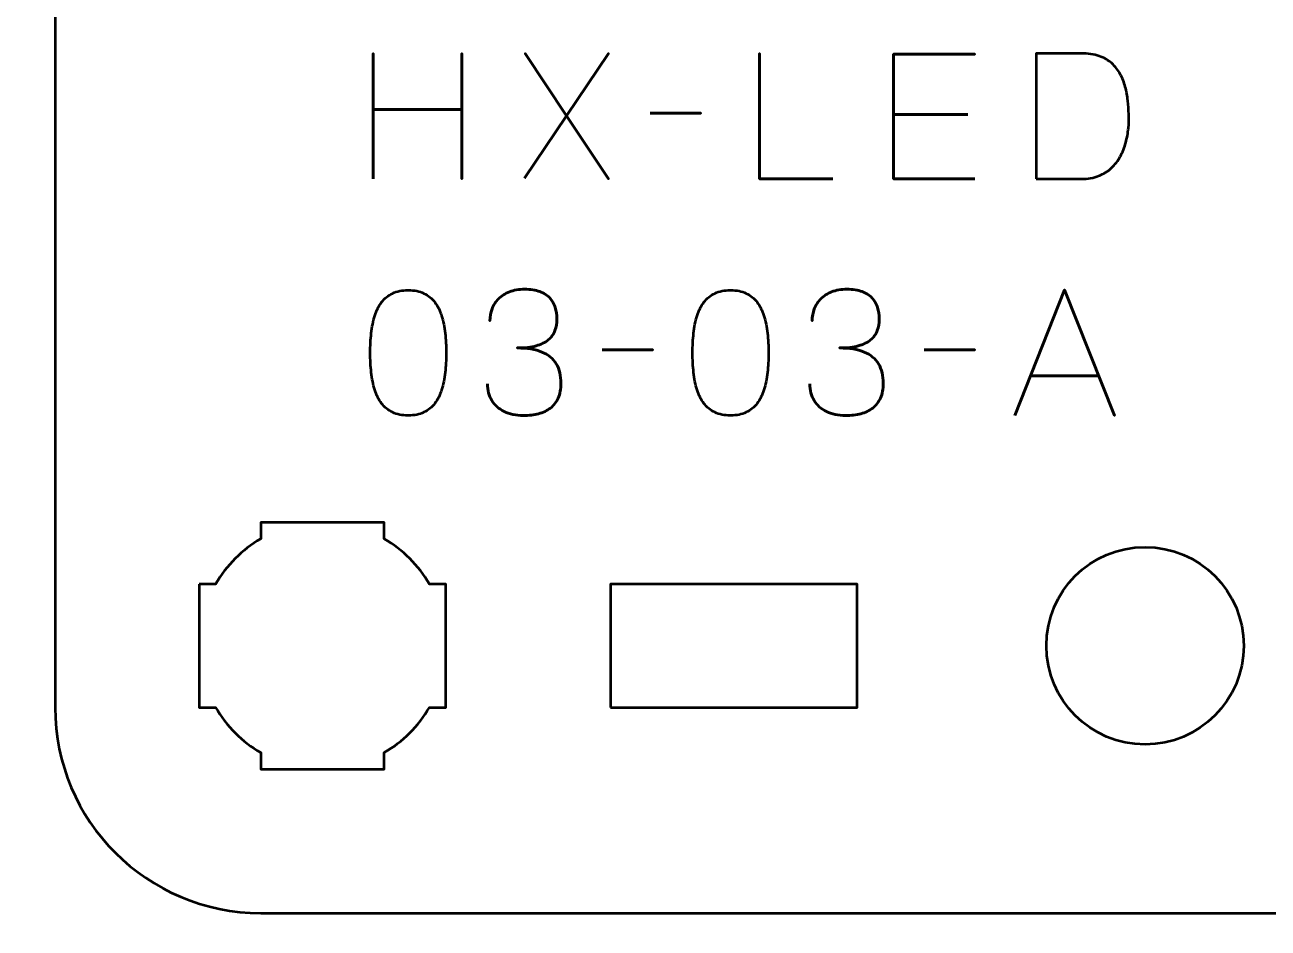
# Model space of a CAD drawing. Header units: centimetres. Extents: x -21 to 0, y -29.7 to 0.
# Drawn here: x -5.924 to -2.901, y -28.237 to -26.04 of the extents above; entities that cross this region are included whole.
import ezdxf

# ---------------------------------------------------------------- set-up
doc = ezdxf.new("R2010")
doc.units = ezdxf.units.CM
doc.header["$MEASUREMENT"] = 0
doc.layers.add('Layer 1', color=7, linetype='Continuous')

msp = doc.modelspace()

# ---------------------------------------------------------------- linework, layer by layer
at = {"layer": 'Layer 1', "lineweight": 53}
msp.add_lwpolyline([(-4.5, -27.7), (-3.9, -27.7), (-3.9, -27.4), (-4.5, -27.4), (-4.5, -27.7)], close=True, dxfattribs=at)
msp.add_ellipse((-3.2, -27.55), major_axis=(0, 0.24), ratio=1, dxfattribs=at)
at = {"layer": 'Layer 1', "color": 1, "lineweight": 53}
msp.add_open_spline([(-21.00003, -29.19995), (-21.00003, -29.19995), (-21.00003, -5.29992), (-21.00003, -5.29992), (-21.00003, -5.29992), (-21.00003, -5.21709), (-20.93286, -5.14992), (-20.85003, -5.14992), (-20.85003, -5.14992), (-20.7672, -5.14992), (-20.70003, -5.08275), (-20.70003, -4.99992), (-20.70003, -4.99992), (-20.70003, -4.91709), (-20.7672, -4.84992), (-20.85003, -4.84992), (-20.85003, -4.84992), (-20.93286, -4.84992), (-21.00003, -4.78275), (-21.00003, -4.69992), (-21.00003, -4.69992), (-21.00003, -4.61709), (-20.93286, -4.54992), (-20.85003, -4.54992), (-20.85003, -4.54992), (-20.7672, -4.54992), (-20.70003, -4.48275), (-20.70003, -4.39992), (-20.70003, -4.39992), (-20.70003, -4.31709), (-20.7672, -4.24992), (-20.85003, -4.24992), (-20.85003, -4.24992), (-20.93286, -4.24992), (-21.00003, -4.18275), (-21.00003, -4.09992), (-21.00003, -4.09992), (-21.00003, -4.01709), (-20.93286, -3.94992), (-20.85003, -3.94992), (-20.85003, -3.94992), (-20.7672, -3.94992), (-20.70003, -3.88275), (-20.70003, -3.79992), (-20.70003, -3.79992), (-20.70003, -3.71709), (-20.7672, -3.64992), (-20.85003, -3.64992), (-20.85003, -3.64992), (-20.93286, -3.64992), (-21.00003, -3.58275), (-21.00003, -3.49992), (-21.00003, -3.49992), (-21.00003, -3.41709), (-20.93286, -3.34992), (-20.85003, -3.34992), (-20.85003, -3.34992), (-20.7672, -3.34992), (-20.70003, -3.28275), (-20.70003, -3.19992), (-20.70003, -3.19992), (-20.70003, -3.11709), (-20.7672, -3.04992), (-20.85003, -3.04992), (-20.85003, -3.04992), (-20.93286, -3.04992), (-21.00003, -2.98275), (-21.00003, -2.89992), (-21.00003, -2.89992), (-21.00003, -2.81709), (-20.93286, -2.74992), (-20.85003, -2.74992), (-20.85003, -2.74992), (-20.7672, -2.74992), (-20.70003, -2.68275), (-20.70003, -2.59992), (-20.70003, -2.59992), (-20.70003, -2.51709), (-20.7672, -2.44992), (-20.85003, -2.44992), (-20.85003, -2.44992), (-20.93286, -2.44992), (-21.00003, -2.38275), (-21.00003, -2.29992), (-21.00003, -2.29992), (-21.00003, -2.21709), (-20.93286, -2.14992), (-20.85003, -2.14992), (-20.85003, -2.14992), (-20.7672, -2.14992), (-20.70003, -2.08275), (-20.70003, -1.99992), (-20.70003, -1.99992), (-20.70003, -1.91709), (-20.7672, -1.84992), (-20.85003, -1.84992), (-20.85003, -1.84992), (-20.93286, -1.84992), (-21.00003, -1.78275), (-21.00003, -1.69992), (-21.00003, -1.69992), (-21.00003, -1.61709), (-20.93286, -1.54992), (-20.85003, -1.54992), (-20.85003, -1.54992), (-20.7672, -1.54992), (-20.70003, -1.48275), (-20.70003, -1.39992), (-20.70003, -1.39992), (-20.70003, -1.31709), (-20.7672, -1.24992), (-20.85003, -1.24992), (-20.85003, -1.24992), (-20.93286, -1.24992), (-21.00003, -1.18275), (-21.00003, -1.09992), (-21.00003, -1.09992), (-21.00003, -1.09992), (-21.00003, -0.49992), (-21.00003, -0.49992), (-21.00003, -0.49992), (-21.00003, -0.22295), (-20.77694, 0.00004), (-20.49994, 0.00004), (-20.49994, 0.00004), (-20.49994, 0.00004), (-0.50008, 0.00004), (-0.50008, 0.00004), (-0.50008, 0.00004), (-0.22294, 0.00004), (0.00002, -0.22295), (0.00002, -0.49992), (0.00002, -0.49992), (0.00002, -0.49992), (0.00002, -29.19995), (0.00002, -29.19995), (0.00002, -29.19995), (0.00002, -29.47695), (-0.22294, -29.70004), (-0.50008, -29.70004), (-0.50008, -29.70004), (-0.50008, -29.70004), (-20.49994, -29.70004), (-20.49994, -29.70004), (-20.49994, -29.70004), (-20.77694, -29.70004), (-21.00003, -29.47695), (-21.00003, -29.19995)], degree=3, knots=[0, 0, 0, 0, 0.027027, 0.027027, 0.027027, 0.027027, 0.0540541, 0.0540541, 0.0540541, 0.0540541, 0.0810811, 0.0810811, 0.0810811, 0.0810811, 0.1081081, 0.1081081, 0.1081081, 0.1081081, 0.1351351, 0.1351351, 0.1351351, 0.1351351, 0.1621622, 0.1621622, 0.1621622, 0.1621622, 0.1891892, 0.1891892, 0.1891892, 0.1891892, 0.2162162, 0.2162162, 0.2162162, 0.2162162, 0.2432432, 0.2432432, 0.2432432, 0.2432432, 0.2702703, 0.2702703, 0.2702703, 0.2702703, 0.2972973, 0.2972973, 0.2972973, 0.2972973, 0.3243243, 0.3243243, 0.3243243, 0.3243243, 0.3513514, 0.3513514, 0.3513514, 0.3513514, 0.3783784, 0.3783784, 0.3783784, 0.3783784, 0.4054054, 0.4054054, 0.4054054, 0.4054054, 0.4324324, 0.4324324, 0.4324324, 0.4324324, 0.4594595, 0.4594595, 0.4594595, 0.4594595, 0.4864865, 0.4864865, 0.4864865, 0.4864865, 0.5135135, 0.5135135, 0.5135135, 0.5135135, 0.5405405, 0.5405405, 0.5405405, 0.5405405, 0.5675676, 0.5675676, 0.5675676, 0.5675676, 0.5945946, 0.5945946, 0.5945946, 0.5945946, 0.6216216, 0.6216216, 0.6216216, 0.6216216, 0.6486486, 0.6486486, 0.6486486, 0.6486486, 0.6756757, 0.6756757, 0.6756757, 0.6756757, 0.7027027, 0.7027027, 0.7027027, 0.7027027, 0.7297297, 0.7297297, 0.7297297, 0.7297297, 0.7567568, 0.7567568, 0.7567568, 0.7567568, 0.7837838, 0.7837838, 0.7837838, 0.7837838, 0.8108108, 0.8108108, 0.8108108, 0.8108108, 0.8378378, 0.8378378, 0.8378378, 0.8378378, 0.8648649, 0.8648649, 0.8648649, 0.8648649, 0.8918919, 0.8918919, 0.8918919, 0.8918919, 0.9189189, 0.9189189, 0.9189189, 0.9189189, 0.9459459, 0.9459459, 0.9459459, 0.9459459, 0.972973, 0.972973, 0.972973, 0.972973, 1, 1, 1, 1], dxfattribs=at)
at = {"layer": 'Layer 1', "color": 3, "lineweight": 53}
msp.add_open_spline([(-5.85, -27.7), (-5.85, -27.7), (-5.85, -23.4), (-5.85, -23.4), (-5.85, -23.4), (-5.85, -23.12391), (-5.62609, -22.9), (-5.35, -22.9), (-5.35, -22.9), (-5.35, -22.9), (-1.05, -22.9), (-1.05, -22.9), (-1.05, -22.9), (-0.77391, -22.9), (-0.55, -23.12391), (-0.55, -23.4), (-0.55, -23.4), (-0.55, -23.4), (-0.55, -27.7), (-0.55, -27.7), (-0.55, -27.7), (-0.55, -27.97609), (-0.77391, -28.2), (-1.05, -28.2), (-1.05, -28.2), (-1.05, -28.2), (-5.35, -28.2), (-5.35, -28.2), (-5.35, -28.2), (-5.62609, -28.2), (-5.85, -27.97609), (-5.85, -27.7)], degree=3, knots=[0, 0, 0, 0, 0.125, 0.125, 0.125, 0.125, 0.25, 0.25, 0.25, 0.25, 0.375, 0.375, 0.375, 0.375, 0.5, 0.5, 0.5, 0.5, 0.625, 0.625, 0.625, 0.625, 0.75, 0.75, 0.75, 0.75, 0.875, 0.875, 0.875, 0.875, 1, 1, 1, 1], dxfattribs=at)
at = {"layer": 'Layer 1', "color": 5, "lineweight": 53}
for points, knots in [([(-5.07632, -26.41494), (-5.07632, -26.41494), (-5.07632, -26.24603), (-5.07632, -26.24603), (-5.07632, -26.24603), (-5.07632, -26.24603), (-4.86085, -26.24603), (-4.86085, -26.24603), (-4.86085, -26.24603), (-4.86085, -26.24603), (-4.86085, -26.41494), (-4.86085, -26.41494), (-4.86085, -26.41494), (-4.86085, -26.41494), (-4.86085, -26.11014), (-4.86085, -26.11014), (-4.86085, -26.11014), (-4.86085, -26.11014), (-4.86085, -26.24603), (-4.86085, -26.24603), (-4.86085, -26.24603), (-4.86085, -26.24603), (-5.07632, -26.24603), (-5.07632, -26.24603), (-5.07632, -26.24603), (-5.07632, -26.24603), (-5.07632, -26.11014), (-5.07632, -26.11014), (-5.07632, -26.11014), (-5.07632, -26.11014), (-5.07632, -26.41494), (-5.07632, -26.41494)], [0, 0, 0, 0, 0.125, 0.125, 0.125, 0.125, 0.25, 0.25, 0.25, 0.25, 0.375, 0.375, 0.375, 0.375, 0.5, 0.5, 0.5, 0.5, 0.625, 0.625, 0.625, 0.625, 0.75, 0.75, 0.75, 0.75, 0.875, 0.875, 0.875, 0.875, 1, 1, 1, 1]), ([(-4.70887, -26.41282), (-4.70887, -26.41282), (-4.60642, -26.26127), (-4.60642, -26.26127), (-4.60642, -26.26127), (-4.60642, -26.26127), (-4.70718, -26.10972), (-4.70718, -26.10972), (-4.70718, -26.10972), (-4.70718, -26.10972), (-4.60642, -26.26127), (-4.60642, -26.26127), (-4.60642, -26.26127), (-4.60642, -26.26127), (-4.5044, -26.10972), (-4.5044, -26.10972), (-4.5044, -26.10972), (-4.5044, -26.10972), (-4.60642, -26.26127), (-4.60642, -26.26127), (-4.60642, -26.26127), (-4.60642, -26.26127), (-4.5044, -26.41494), (-4.5044, -26.41494), (-4.5044, -26.41494), (-4.5044, -26.41494), (-4.60642, -26.26127), (-4.60642, -26.26127), (-4.60642, -26.26127), (-4.60642, -26.26127), (-4.70887, -26.41282), (-4.70887, -26.41282)], [0, 0, 0, 0, 0.125, 0.125, 0.125, 0.125, 0.25, 0.25, 0.25, 0.25, 0.375, 0.375, 0.375, 0.375, 0.5, 0.5, 0.5, 0.5, 0.625, 0.625, 0.625, 0.625, 0.75, 0.75, 0.75, 0.75, 0.875, 0.875, 0.875, 0.875, 1, 1, 1, 1]), ([(-3.95916, -26.41494), (-3.95916, -26.41494), (-4.13738, -26.41494), (-4.13738, -26.41494), (-4.13738, -26.41494), (-4.13738, -26.41494), (-4.13738, -26.10972), (-4.13738, -26.10972), (-4.13738, -26.10972), (-4.13738, -26.10972), (-4.13738, -26.41494), (-4.13738, -26.41494), (-4.13738, -26.41494), (-4.13738, -26.41494), (-3.95916, -26.41494), (-3.95916, -26.41494)], [0, 0, 0, 0, 0.25, 0.25, 0.25, 0.25, 0.5, 0.5, 0.5, 0.5, 0.75, 0.75, 0.75, 0.75, 1, 1, 1, 1]), ([(-3.61415, -26.41494), (-3.61415, -26.41494), (-3.81142, -26.41494), (-3.81142, -26.41494), (-3.81142, -26.41494), (-3.81142, -26.41494), (-3.81142, -26.11141), (-3.81142, -26.11141), (-3.81142, -26.11141), (-3.81142, -26.11141), (-3.61415, -26.11141), (-3.61415, -26.11141), (-3.61415, -26.11141), (-3.61415, -26.11141), (-3.81142, -26.11141), (-3.81142, -26.11141), (-3.81142, -26.11141), (-3.81142, -26.11141), (-3.81142, -26.41494), (-3.81142, -26.41494), (-3.81142, -26.41494), (-3.81142, -26.41494), (-3.61415, -26.41494), (-3.61415, -26.41494)], [0, 0, 0, 0, 0.1666667, 0.1666667, 0.1666667, 0.1666667, 0.3333333, 0.3333333, 0.3333333, 0.3333333, 0.5, 0.5, 0.5, 0.5, 0.6666667, 0.6666667, 0.6666667, 0.6666667, 0.8333333, 0.8333333, 0.8333333, 0.8333333, 1, 1, 1, 1]), ([(-3.46514, -26.41494), (-3.46514, -26.41494), (-3.46514, -26.10972), (-3.46514, -26.10972), (-3.46514, -26.10972), (-3.46514, -26.10972), (-3.35507, -26.10972), (-3.35507, -26.10972), (-3.35507, -26.10972), (-3.33835, -26.10979), (-3.32389, -26.11198), (-3.31168, -26.11628), (-3.31168, -26.11628), (-3.29955, -26.12058), (-3.28925, -26.12651), (-3.28092, -26.13399), (-3.28092, -26.13399), (-3.27253, -26.14154), (-3.26575, -26.15022), (-3.26046, -26.15995), (-3.26046, -26.15995), (-3.25517, -26.16976), (-3.25108, -26.1802), (-3.24818, -26.19128), (-3.24818, -26.19128), (-3.24529, -26.20229), (-3.24325, -26.21351), (-3.24198, -26.22486), (-3.24198, -26.22486), (-3.24071, -26.23622), (-3.23986, -26.24723), (-3.23951, -26.25788), (-3.23951, -26.25788), (-3.23901, -26.26854), (-3.23936, -26.27976), (-3.24049, -26.29154), (-3.24049, -26.29154), (-3.24162, -26.30332), (-3.24374, -26.3151), (-3.24691, -26.32682), (-3.24691, -26.32682), (-3.25002, -26.33853), (-3.25446, -26.34968), (-3.26018, -26.36019), (-3.26018, -26.36019), (-3.26582, -26.37077), (-3.27302, -26.38016), (-3.28163, -26.38834), (-3.28163, -26.38834), (-3.29031, -26.39653), (-3.30068, -26.40302), (-3.31281, -26.40774), (-3.31281, -26.40774), (-3.32495, -26.41247), (-3.33906, -26.41487), (-3.35507, -26.41494), (-3.35507, -26.41494), (-3.35507, -26.41494), (-3.46514, -26.41494), (-3.46514, -26.41494)], [0, 0, 0, 0, 0.0666667, 0.0666667, 0.0666667, 0.0666667, 0.1333333, 0.1333333, 0.1333333, 0.1333333, 0.2, 0.2, 0.2, 0.2, 0.2666667, 0.2666667, 0.2666667, 0.2666667, 0.3333333, 0.3333333, 0.3333333, 0.3333333, 0.4, 0.4, 0.4, 0.4, 0.4666667, 0.4666667, 0.4666667, 0.4666667, 0.5333333, 0.5333333, 0.5333333, 0.5333333, 0.6, 0.6, 0.6, 0.6, 0.6666667, 0.6666667, 0.6666667, 0.6666667, 0.7333333, 0.7333333, 0.7333333, 0.7333333, 0.8, 0.8, 0.8, 0.8, 0.8666667, 0.8666667, 0.8666667, 0.8666667, 0.9333333, 0.9333333, 0.9333333, 0.9333333, 1, 1, 1, 1]), ([(-3.46514, -26.41494), (-3.46514, -26.41494), (-3.46514, -26.10972), (-3.46514, -26.10972), (-3.46514, -26.10972), (-3.46514, -26.10972), (-3.35507, -26.10972), (-3.35507, -26.10972), (-3.35507, -26.10972), (-3.33835, -26.10979), (-3.32389, -26.11198), (-3.31168, -26.11628), (-3.31168, -26.11628), (-3.29955, -26.12058), (-3.28925, -26.12651), (-3.28092, -26.13399), (-3.28092, -26.13399), (-3.27253, -26.14154), (-3.26575, -26.15022), (-3.26046, -26.15995), (-3.26046, -26.15995), (-3.25517, -26.16976), (-3.25108, -26.1802), (-3.24818, -26.19128), (-3.24818, -26.19128), (-3.24529, -26.20229), (-3.24325, -26.21351), (-3.24198, -26.22486), (-3.24198, -26.22486), (-3.24071, -26.23622), (-3.23986, -26.24723), (-3.23951, -26.25788), (-3.23951, -26.25788), (-3.23901, -26.26854), (-3.23936, -26.27976), (-3.24049, -26.29154), (-3.24049, -26.29154), (-3.24162, -26.30332), (-3.24374, -26.3151), (-3.24691, -26.32682), (-3.24691, -26.32682), (-3.25002, -26.33853), (-3.25446, -26.34968), (-3.26018, -26.36019), (-3.26018, -26.36019), (-3.26582, -26.37077), (-3.27302, -26.38016), (-3.28163, -26.38834), (-3.28163, -26.38834), (-3.29031, -26.39653), (-3.30068, -26.40302), (-3.31281, -26.40774), (-3.31281, -26.40774), (-3.32495, -26.41247), (-3.33906, -26.41487), (-3.35507, -26.41494), (-3.35507, -26.41494), (-3.35507, -26.41494), (-3.46514, -26.41494), (-3.46514, -26.41494)], [0, 0, 0, 0, 0.0666667, 0.0666667, 0.0666667, 0.0666667, 0.1333333, 0.1333333, 0.1333333, 0.1333333, 0.2, 0.2, 0.2, 0.2, 0.2666667, 0.2666667, 0.2666667, 0.2666667, 0.3333333, 0.3333333, 0.3333333, 0.3333333, 0.4, 0.4, 0.4, 0.4, 0.4666667, 0.4666667, 0.4666667, 0.4666667, 0.5333333, 0.5333333, 0.5333333, 0.5333333, 0.6, 0.6, 0.6, 0.6, 0.6666667, 0.6666667, 0.6666667, 0.6666667, 0.7333333, 0.7333333, 0.7333333, 0.7333333, 0.8, 0.8, 0.8, 0.8, 0.8666667, 0.8666667, 0.8666667, 0.8666667, 0.9333333, 0.9333333, 0.9333333, 0.9333333, 1, 1, 1, 1]), ([(-4.40323, -26.25534), (-4.40323, -26.25534), (-4.28004, -26.25534), (-4.28004, -26.25534), (-4.28004, -26.25534), (-4.28004, -26.25534), (-4.40323, -26.25534), (-4.40323, -26.25534)], [0, 0, 0, 0, 0.5, 0.5, 0.5, 0.5, 1, 1, 1, 1]), ([(-3.63108, -26.25873), (-3.63108, -26.25873), (-3.81142, -26.25873), (-3.81142, -26.25873), (-3.81142, -26.25873), (-3.81142, -26.25873), (-3.63108, -26.25873), (-3.63108, -26.25873)], [0, 0, 0, 0, 0.5, 0.5, 0.5, 0.5, 1, 1, 1, 1]), ([(-4.99144, -26.99025), (-4.97663, -26.99018), (-4.96386, -26.98757), (-4.9532, -26.98249), (-4.9532, -26.98249), (-4.94262, -26.97741), (-4.9338, -26.97014), (-4.92675, -26.9609), (-4.92675, -26.9609), (-4.91976, -26.95159), (-4.91426, -26.94058), (-4.91017, -26.92788), (-4.91017, -26.92788), (-4.90614, -26.91518), (-4.90325, -26.90128), (-4.90163, -26.88604), (-4.90163, -26.88604), (-4.89993, -26.8708), (-4.89909, -26.85478), (-4.89916, -26.83785), (-4.89916, -26.83785), (-4.89909, -26.82099), (-4.89993, -26.80497), (-4.90163, -26.7898), (-4.90163, -26.7898), (-4.90325, -26.77463), (-4.90614, -26.76066), (-4.91017, -26.74796), (-4.91017, -26.74796), (-4.91426, -26.73533), (-4.91976, -26.72433), (-4.92675, -26.71494), (-4.92675, -26.71494), (-4.9338, -26.70563), (-4.94262, -26.69836), (-4.9532, -26.69328), (-4.9532, -26.69328), (-4.96386, -26.68813), (-4.97663, -26.68552), (-4.99144, -26.68545), (-4.99144, -26.68545), (-5.00626, -26.68552), (-5.01903, -26.68813), (-5.02969, -26.69328), (-5.02969, -26.69328), (-5.04027, -26.69836), (-5.04909, -26.70563), (-5.05614, -26.71494), (-5.05614, -26.71494), (-5.06313, -26.72433), (-5.06863, -26.73533), (-5.07272, -26.74796), (-5.07272, -26.74796), (-5.07675, -26.76066), (-5.07964, -26.77463), (-5.08126, -26.7898), (-5.08126, -26.7898), (-5.08295, -26.80497), (-5.0838, -26.82099), (-5.08373, -26.83785), (-5.08373, -26.83785), (-5.0838, -26.85478), (-5.08295, -26.8708), (-5.08126, -26.88604), (-5.08126, -26.88604), (-5.07964, -26.90128), (-5.07675, -26.91518), (-5.07272, -26.92788), (-5.07272, -26.92788), (-5.06863, -26.94058), (-5.06313, -26.95159), (-5.05614, -26.9609), (-5.05614, -26.9609), (-5.04909, -26.97014), (-5.04027, -26.97741), (-5.02969, -26.98249), (-5.02969, -26.98249), (-5.01903, -26.98757), (-5.00626, -26.99018), (-4.99144, -26.99025)], [0, 0, 0, 0, 0.05, 0.05, 0.05, 0.05, 0.1, 0.1, 0.1, 0.1, 0.15, 0.15, 0.15, 0.15, 0.2, 0.2, 0.2, 0.2, 0.25, 0.25, 0.25, 0.25, 0.3, 0.3, 0.3, 0.3, 0.35, 0.35, 0.35, 0.35, 0.4, 0.4, 0.4, 0.4, 0.45, 0.45, 0.45, 0.45, 0.5, 0.5, 0.5, 0.5, 0.55, 0.55, 0.55, 0.55, 0.6, 0.6, 0.6, 0.6, 0.65, 0.65, 0.65, 0.65, 0.7, 0.7, 0.7, 0.7, 0.75, 0.75, 0.75, 0.75, 0.8, 0.8, 0.8, 0.8, 0.85, 0.85, 0.85, 0.85, 0.9, 0.9, 0.9, 0.9, 0.95, 0.95, 0.95, 0.95, 1, 1, 1, 1]), ([(-4.99144, -26.99025), (-4.97663, -26.99018), (-4.96386, -26.98757), (-4.9532, -26.98249), (-4.9532, -26.98249), (-4.94262, -26.97741), (-4.9338, -26.97014), (-4.92675, -26.9609), (-4.92675, -26.9609), (-4.91976, -26.95159), (-4.91426, -26.94058), (-4.91017, -26.92788), (-4.91017, -26.92788), (-4.90614, -26.91518), (-4.90325, -26.90128), (-4.90163, -26.88604), (-4.90163, -26.88604), (-4.89993, -26.8708), (-4.89909, -26.85478), (-4.89916, -26.83785), (-4.89916, -26.83785), (-4.89909, -26.82099), (-4.89993, -26.80497), (-4.90163, -26.7898), (-4.90163, -26.7898), (-4.90325, -26.77463), (-4.90614, -26.76066), (-4.91017, -26.74796), (-4.91017, -26.74796), (-4.91426, -26.73533), (-4.91976, -26.72433), (-4.92675, -26.71494), (-4.92675, -26.71494), (-4.9338, -26.70563), (-4.94262, -26.69836), (-4.9532, -26.69328), (-4.9532, -26.69328), (-4.96386, -26.68813), (-4.97663, -26.68552), (-4.99144, -26.68545), (-4.99144, -26.68545), (-5.00626, -26.68552), (-5.01903, -26.68813), (-5.02969, -26.69328), (-5.02969, -26.69328), (-5.04027, -26.69836), (-5.04909, -26.70563), (-5.05614, -26.71494), (-5.05614, -26.71494), (-5.06313, -26.72433), (-5.06863, -26.73533), (-5.07272, -26.74796), (-5.07272, -26.74796), (-5.07675, -26.76066), (-5.07964, -26.77463), (-5.08126, -26.7898), (-5.08126, -26.7898), (-5.08295, -26.80497), (-5.0838, -26.82099), (-5.08373, -26.83785), (-5.08373, -26.83785), (-5.0838, -26.85478), (-5.08295, -26.8708), (-5.08126, -26.88604), (-5.08126, -26.88604), (-5.07964, -26.90128), (-5.07675, -26.91518), (-5.07272, -26.92788), (-5.07272, -26.92788), (-5.06863, -26.94058), (-5.06313, -26.95159), (-5.05614, -26.9609), (-5.05614, -26.9609), (-5.04909, -26.97014), (-5.04027, -26.97741), (-5.02969, -26.98249), (-5.02969, -26.98249), (-5.01903, -26.98757), (-5.00626, -26.99018), (-4.99144, -26.99025)], [0, 0, 0, 0, 0.05, 0.05, 0.05, 0.05, 0.1, 0.1, 0.1, 0.1, 0.15, 0.15, 0.15, 0.15, 0.2, 0.2, 0.2, 0.2, 0.25, 0.25, 0.25, 0.25, 0.3, 0.3, 0.3, 0.3, 0.35, 0.35, 0.35, 0.35, 0.4, 0.4, 0.4, 0.4, 0.45, 0.45, 0.45, 0.45, 0.5, 0.5, 0.5, 0.5, 0.55, 0.55, 0.55, 0.55, 0.6, 0.6, 0.6, 0.6, 0.65, 0.65, 0.65, 0.65, 0.7, 0.7, 0.7, 0.7, 0.75, 0.75, 0.75, 0.75, 0.8, 0.8, 0.8, 0.8, 0.85, 0.85, 0.85, 0.85, 0.9, 0.9, 0.9, 0.9, 0.95, 0.95, 0.95, 0.95, 1, 1, 1, 1]), ([(-4.79883, -26.91363), (-4.79876, -26.92887), (-4.79523, -26.94213), (-4.78825, -26.95363), (-4.78825, -26.95363), (-4.78126, -26.96506), (-4.77131, -26.97402), (-4.75833, -26.98044), (-4.75833, -26.98044), (-4.74535, -26.98686), (-4.72976, -26.99011), (-4.71162, -26.99025), (-4.71162, -26.99025), (-4.69801, -26.99025), (-4.68566, -26.98884), (-4.67444, -26.98588), (-4.67444, -26.98588), (-4.66329, -26.98291), (-4.6537, -26.97833), (-4.64558, -26.97205), (-4.64558, -26.97205), (-4.63747, -26.96577), (-4.63126, -26.95765), (-4.62682, -26.94778), (-4.62682, -26.94778), (-4.62244, -26.93783), (-4.62026, -26.9259), (-4.62019, -26.91193), (-4.62019, -26.91193), (-4.62011, -26.89331), (-4.62392, -26.87757), (-4.63147, -26.8648), (-4.63147, -26.8648), (-4.63902, -26.85203), (-4.65074, -26.84244), (-4.66647, -26.83588), (-4.66647, -26.83588), (-4.6822, -26.82931), (-4.70238, -26.826), (-4.72686, -26.826), (-4.72686, -26.826), (-4.70859, -26.82607), (-4.69328, -26.82438), (-4.68079, -26.82092), (-4.68079, -26.82092), (-4.66837, -26.81746), (-4.65843, -26.81259), (-4.65095, -26.80624), (-4.65095, -26.80624), (-4.64347, -26.79996), (-4.63804, -26.79248), (-4.63479, -26.78388), (-4.63479, -26.78388), (-4.63147, -26.77534), (-4.62985, -26.76596), (-4.62992, -26.75573), (-4.62992, -26.75573), (-4.62985, -26.74549), (-4.63126, -26.73604), (-4.63408, -26.72729), (-4.63408, -26.72729), (-4.63684, -26.71854), (-4.64135, -26.71085), (-4.64749, -26.70429), (-4.64749, -26.70429), (-4.65363, -26.69773), (-4.66174, -26.69258), (-4.67169, -26.68891), (-4.67169, -26.68891), (-4.68171, -26.68524), (-4.69392, -26.68341), (-4.70824, -26.68334), (-4.70824, -26.68334), (-4.72249, -26.68341), (-4.73498, -26.68552), (-4.74556, -26.68962), (-4.74556, -26.68962), (-4.75622, -26.69371), (-4.76496, -26.69928), (-4.77202, -26.70641), (-4.77202, -26.70641), (-4.779, -26.71353), (-4.78423, -26.72165), (-4.78768, -26.73082), (-4.78768, -26.73082), (-4.79121, -26.73999), (-4.7929, -26.74973), (-4.7929, -26.75996), (-4.7929, -26.75996), (-4.7929, -26.74973), (-4.79121, -26.73999), (-4.78768, -26.73082), (-4.78768, -26.73082), (-4.78423, -26.72165), (-4.779, -26.71353), (-4.77202, -26.70641), (-4.77202, -26.70641), (-4.76496, -26.69928), (-4.75622, -26.69371), (-4.74556, -26.68962), (-4.74556, -26.68962), (-4.73498, -26.68552), (-4.72249, -26.68341), (-4.70824, -26.68334), (-4.70824, -26.68334), (-4.69392, -26.68341), (-4.68171, -26.68524), (-4.67169, -26.68891), (-4.67169, -26.68891), (-4.66174, -26.69258), (-4.65363, -26.69773), (-4.64749, -26.70429), (-4.64749, -26.70429), (-4.64135, -26.71085), (-4.63684, -26.71854), (-4.63408, -26.72729), (-4.63408, -26.72729), (-4.63126, -26.73604), (-4.62985, -26.74549), (-4.62992, -26.75573), (-4.62992, -26.75573), (-4.62985, -26.76596), (-4.63147, -26.77534), (-4.63479, -26.78388), (-4.63479, -26.78388), (-4.63804, -26.79248), (-4.64347, -26.79996), (-4.65095, -26.80624), (-4.65095, -26.80624), (-4.65843, -26.81259), (-4.66837, -26.81746), (-4.68079, -26.82092), (-4.68079, -26.82092), (-4.69328, -26.82438), (-4.70859, -26.82607), (-4.72686, -26.826), (-4.72686, -26.826), (-4.70238, -26.826), (-4.6822, -26.82931), (-4.66647, -26.83588), (-4.66647, -26.83588), (-4.65074, -26.84244), (-4.63902, -26.85203), (-4.63147, -26.8648), (-4.63147, -26.8648), (-4.62392, -26.87757), (-4.62011, -26.89331), (-4.62019, -26.91193), (-4.62019, -26.91193), (-4.62026, -26.9259), (-4.62244, -26.93783), (-4.62682, -26.94778), (-4.62682, -26.94778), (-4.63126, -26.95765), (-4.63747, -26.96577), (-4.64558, -26.97205), (-4.64558, -26.97205), (-4.6537, -26.97833), (-4.66329, -26.98291), (-4.67444, -26.98588), (-4.67444, -26.98588), (-4.68566, -26.98884), (-4.69801, -26.99025), (-4.71162, -26.99025), (-4.71162, -26.99025), (-4.72976, -26.99011), (-4.74535, -26.98686), (-4.75833, -26.98044), (-4.75833, -26.98044), (-4.77131, -26.97402), (-4.78126, -26.96506), (-4.78825, -26.95363), (-4.78825, -26.95363), (-4.79523, -26.94213), (-4.79876, -26.92887), (-4.79883, -26.91363)], [0, 0, 0, 0, 0.0227273, 0.0227273, 0.0227273, 0.0227273, 0.0454545, 0.0454545, 0.0454545, 0.0454545, 0.0681818, 0.0681818, 0.0681818, 0.0681818, 0.0909091, 0.0909091, 0.0909091, 0.0909091, 0.1136364, 0.1136364, 0.1136364, 0.1136364, 0.1363636, 0.1363636, 0.1363636, 0.1363636, 0.1590909, 0.1590909, 0.1590909, 0.1590909, 0.1818182, 0.1818182, 0.1818182, 0.1818182, 0.2045455, 0.2045455, 0.2045455, 0.2045455, 0.2272727, 0.2272727, 0.2272727, 0.2272727, 0.25, 0.25, 0.25, 0.25, 0.2727273, 0.2727273, 0.2727273, 0.2727273, 0.2954545, 0.2954545, 0.2954545, 0.2954545, 0.3181818, 0.3181818, 0.3181818, 0.3181818, 0.3409091, 0.3409091, 0.3409091, 0.3409091, 0.3636364, 0.3636364, 0.3636364, 0.3636364, 0.3863636, 0.3863636, 0.3863636, 0.3863636, 0.4090909, 0.4090909, 0.4090909, 0.4090909, 0.4318182, 0.4318182, 0.4318182, 0.4318182, 0.4545455, 0.4545455, 0.4545455, 0.4545455, 0.4772727, 0.4772727, 0.4772727, 0.4772727, 0.5, 0.5, 0.5, 0.5, 0.5227273, 0.5227273, 0.5227273, 0.5227273, 0.5454545, 0.5454545, 0.5454545, 0.5454545, 0.5681818, 0.5681818, 0.5681818, 0.5681818, 0.5909091, 0.5909091, 0.5909091, 0.5909091, 0.6136364, 0.6136364, 0.6136364, 0.6136364, 0.6363636, 0.6363636, 0.6363636, 0.6363636, 0.6590909, 0.6590909, 0.6590909, 0.6590909, 0.6818182, 0.6818182, 0.6818182, 0.6818182, 0.7045455, 0.7045455, 0.7045455, 0.7045455, 0.7272727, 0.7272727, 0.7272727, 0.7272727, 0.75, 0.75, 0.75, 0.75, 0.7727273, 0.7727273, 0.7727273, 0.7727273, 0.7954545, 0.7954545, 0.7954545, 0.7954545, 0.8181818, 0.8181818, 0.8181818, 0.8181818, 0.8409091, 0.8409091, 0.8409091, 0.8409091, 0.8636364, 0.8636364, 0.8636364, 0.8636364, 0.8863636, 0.8863636, 0.8863636, 0.8863636, 0.9090909, 0.9090909, 0.9090909, 0.9090909, 0.9318182, 0.9318182, 0.9318182, 0.9318182, 0.9545455, 0.9545455, 0.9545455, 0.9545455, 0.9772727, 0.9772727, 0.9772727, 0.9772727, 1, 1, 1, 1]), ([(-4.20786, -26.99025), (-4.19305, -26.99018), (-4.18028, -26.98757), (-4.16962, -26.98249), (-4.16962, -26.98249), (-4.15904, -26.97741), (-4.15022, -26.97014), (-4.14317, -26.9609), (-4.14317, -26.9609), (-4.13618, -26.95159), (-4.13068, -26.94058), (-4.12659, -26.92788), (-4.12659, -26.92788), (-4.12256, -26.91518), (-4.11967, -26.90128), (-4.11805, -26.88604), (-4.11805, -26.88604), (-4.11635, -26.8708), (-4.11551, -26.85478), (-4.11558, -26.83785), (-4.11558, -26.83785), (-4.11551, -26.82099), (-4.11635, -26.80497), (-4.11805, -26.7898), (-4.11805, -26.7898), (-4.11967, -26.77463), (-4.12256, -26.76066), (-4.12659, -26.74796), (-4.12659, -26.74796), (-4.13068, -26.73533), (-4.13618, -26.72433), (-4.14317, -26.71494), (-4.14317, -26.71494), (-4.15022, -26.70563), (-4.15904, -26.69836), (-4.16962, -26.69328), (-4.16962, -26.69328), (-4.18028, -26.68813), (-4.19305, -26.68552), (-4.20786, -26.68545), (-4.20786, -26.68545), (-4.22268, -26.68552), (-4.23545, -26.68813), (-4.24611, -26.69328), (-4.24611, -26.69328), (-4.25669, -26.69836), (-4.26551, -26.70563), (-4.27256, -26.71494), (-4.27256, -26.71494), (-4.27955, -26.72433), (-4.28505, -26.73533), (-4.28914, -26.74796), (-4.28914, -26.74796), (-4.29317, -26.76066), (-4.29606, -26.77463), (-4.29768, -26.7898), (-4.29768, -26.7898), (-4.29937, -26.80497), (-4.30022, -26.82099), (-4.30015, -26.83785), (-4.30015, -26.83785), (-4.30022, -26.85478), (-4.29937, -26.8708), (-4.29768, -26.88604), (-4.29768, -26.88604), (-4.29606, -26.90128), (-4.29317, -26.91518), (-4.28914, -26.92788), (-4.28914, -26.92788), (-4.28505, -26.94058), (-4.27955, -26.95159), (-4.27256, -26.9609), (-4.27256, -26.9609), (-4.26551, -26.97014), (-4.25669, -26.97741), (-4.24611, -26.98249), (-4.24611, -26.98249), (-4.23545, -26.98757), (-4.22268, -26.99018), (-4.20786, -26.99025)], [0, 0, 0, 0, 0.05, 0.05, 0.05, 0.05, 0.1, 0.1, 0.1, 0.1, 0.15, 0.15, 0.15, 0.15, 0.2, 0.2, 0.2, 0.2, 0.25, 0.25, 0.25, 0.25, 0.3, 0.3, 0.3, 0.3, 0.35, 0.35, 0.35, 0.35, 0.4, 0.4, 0.4, 0.4, 0.45, 0.45, 0.45, 0.45, 0.5, 0.5, 0.5, 0.5, 0.55, 0.55, 0.55, 0.55, 0.6, 0.6, 0.6, 0.6, 0.65, 0.65, 0.65, 0.65, 0.7, 0.7, 0.7, 0.7, 0.75, 0.75, 0.75, 0.75, 0.8, 0.8, 0.8, 0.8, 0.85, 0.85, 0.85, 0.85, 0.9, 0.9, 0.9, 0.9, 0.95, 0.95, 0.95, 0.95, 1, 1, 1, 1]), ([(-4.20786, -26.99025), (-4.19305, -26.99018), (-4.18028, -26.98757), (-4.16962, -26.98249), (-4.16962, -26.98249), (-4.15904, -26.97741), (-4.15022, -26.97014), (-4.14317, -26.9609), (-4.14317, -26.9609), (-4.13618, -26.95159), (-4.13068, -26.94058), (-4.12659, -26.92788), (-4.12659, -26.92788), (-4.12256, -26.91518), (-4.11967, -26.90128), (-4.11805, -26.88604), (-4.11805, -26.88604), (-4.11635, -26.8708), (-4.11551, -26.85478), (-4.11558, -26.83785), (-4.11558, -26.83785), (-4.11551, -26.82099), (-4.11635, -26.80497), (-4.11805, -26.7898), (-4.11805, -26.7898), (-4.11967, -26.77463), (-4.12256, -26.76066), (-4.12659, -26.74796), (-4.12659, -26.74796), (-4.13068, -26.73533), (-4.13618, -26.72433), (-4.14317, -26.71494), (-4.14317, -26.71494), (-4.15022, -26.70563), (-4.15904, -26.69836), (-4.16962, -26.69328), (-4.16962, -26.69328), (-4.18028, -26.68813), (-4.19305, -26.68552), (-4.20786, -26.68545), (-4.20786, -26.68545), (-4.22268, -26.68552), (-4.23545, -26.68813), (-4.24611, -26.69328), (-4.24611, -26.69328), (-4.25669, -26.69836), (-4.26551, -26.70563), (-4.27256, -26.71494), (-4.27256, -26.71494), (-4.27955, -26.72433), (-4.28505, -26.73533), (-4.28914, -26.74796), (-4.28914, -26.74796), (-4.29317, -26.76066), (-4.29606, -26.77463), (-4.29768, -26.7898), (-4.29768, -26.7898), (-4.29937, -26.80497), (-4.30022, -26.82099), (-4.30015, -26.83785), (-4.30015, -26.83785), (-4.30022, -26.85478), (-4.29937, -26.8708), (-4.29768, -26.88604), (-4.29768, -26.88604), (-4.29606, -26.90128), (-4.29317, -26.91518), (-4.28914, -26.92788), (-4.28914, -26.92788), (-4.28505, -26.94058), (-4.27955, -26.95159), (-4.27256, -26.9609), (-4.27256, -26.9609), (-4.26551, -26.97014), (-4.25669, -26.97741), (-4.24611, -26.98249), (-4.24611, -26.98249), (-4.23545, -26.98757), (-4.22268, -26.99018), (-4.20786, -26.99025)], [0, 0, 0, 0, 0.05, 0.05, 0.05, 0.05, 0.1, 0.1, 0.1, 0.1, 0.15, 0.15, 0.15, 0.15, 0.2, 0.2, 0.2, 0.2, 0.25, 0.25, 0.25, 0.25, 0.3, 0.3, 0.3, 0.3, 0.35, 0.35, 0.35, 0.35, 0.4, 0.4, 0.4, 0.4, 0.45, 0.45, 0.45, 0.45, 0.5, 0.5, 0.5, 0.5, 0.55, 0.55, 0.55, 0.55, 0.6, 0.6, 0.6, 0.6, 0.65, 0.65, 0.65, 0.65, 0.7, 0.7, 0.7, 0.7, 0.75, 0.75, 0.75, 0.75, 0.8, 0.8, 0.8, 0.8, 0.85, 0.85, 0.85, 0.85, 0.9, 0.9, 0.9, 0.9, 0.95, 0.95, 0.95, 0.95, 1, 1, 1, 1]), ([(-4.01525, -26.91363), (-4.01518, -26.92887), (-4.01165, -26.94213), (-4.00467, -26.95363), (-4.00467, -26.95363), (-3.99768, -26.96506), (-3.98773, -26.97402), (-3.97475, -26.98044), (-3.97475, -26.98044), (-3.96177, -26.98686), (-3.94618, -26.99011), (-3.92804, -26.99025), (-3.92804, -26.99025), (-3.91443, -26.99025), (-3.90208, -26.98884), (-3.89086, -26.98588), (-3.89086, -26.98588), (-3.87971, -26.98291), (-3.87012, -26.97833), (-3.862, -26.97205), (-3.862, -26.97205), (-3.85389, -26.96577), (-3.84768, -26.95765), (-3.84324, -26.94778), (-3.84324, -26.94778), (-3.83886, -26.93783), (-3.83668, -26.9259), (-3.83661, -26.91193), (-3.83661, -26.91193), (-3.83653, -26.89331), (-3.84034, -26.87757), (-3.84789, -26.8648), (-3.84789, -26.8648), (-3.85544, -26.85203), (-3.86716, -26.84244), (-3.88289, -26.83588), (-3.88289, -26.83588), (-3.89862, -26.82931), (-3.9188, -26.826), (-3.94328, -26.826), (-3.94328, -26.826), (-3.92501, -26.82607), (-3.9097, -26.82438), (-3.89721, -26.82092), (-3.89721, -26.82092), (-3.88479, -26.81746), (-3.87485, -26.81259), (-3.86737, -26.80624), (-3.86737, -26.80624), (-3.85989, -26.79996), (-3.85446, -26.79248), (-3.85121, -26.78388), (-3.85121, -26.78388), (-3.84789, -26.77534), (-3.84627, -26.76596), (-3.84634, -26.75573), (-3.84634, -26.75573), (-3.84627, -26.74549), (-3.84768, -26.73604), (-3.8505, -26.72729), (-3.8505, -26.72729), (-3.85326, -26.71854), (-3.85777, -26.71085), (-3.86391, -26.70429), (-3.86391, -26.70429), (-3.87005, -26.69773), (-3.87816, -26.69258), (-3.88811, -26.68891), (-3.88811, -26.68891), (-3.89813, -26.68524), (-3.91034, -26.68341), (-3.92466, -26.68334), (-3.92466, -26.68334), (-3.93891, -26.68341), (-3.9514, -26.68552), (-3.96198, -26.68962), (-3.96198, -26.68962), (-3.97264, -26.69371), (-3.98138, -26.69928), (-3.98844, -26.70641), (-3.98844, -26.70641), (-3.99542, -26.71353), (-4.00065, -26.72165), (-4.0041, -26.73082), (-4.0041, -26.73082), (-4.00763, -26.73999), (-4.00932, -26.74973), (-4.00932, -26.75996), (-4.00932, -26.75996), (-4.00932, -26.74973), (-4.00763, -26.73999), (-4.0041, -26.73082), (-4.0041, -26.73082), (-4.00065, -26.72165), (-3.99542, -26.71353), (-3.98844, -26.70641), (-3.98844, -26.70641), (-3.98138, -26.69928), (-3.97264, -26.69371), (-3.96198, -26.68962), (-3.96198, -26.68962), (-3.9514, -26.68552), (-3.93891, -26.68341), (-3.92466, -26.68334), (-3.92466, -26.68334), (-3.91034, -26.68341), (-3.89813, -26.68524), (-3.88811, -26.68891), (-3.88811, -26.68891), (-3.87816, -26.69258), (-3.87005, -26.69773), (-3.86391, -26.70429), (-3.86391, -26.70429), (-3.85777, -26.71085), (-3.85326, -26.71854), (-3.8505, -26.72729), (-3.8505, -26.72729), (-3.84768, -26.73604), (-3.84627, -26.74549), (-3.84634, -26.75573), (-3.84634, -26.75573), (-3.84627, -26.76596), (-3.84789, -26.77534), (-3.85121, -26.78388), (-3.85121, -26.78388), (-3.85446, -26.79248), (-3.85989, -26.79996), (-3.86737, -26.80624), (-3.86737, -26.80624), (-3.87485, -26.81259), (-3.88479, -26.81746), (-3.89721, -26.82092), (-3.89721, -26.82092), (-3.9097, -26.82438), (-3.92501, -26.82607), (-3.94328, -26.826), (-3.94328, -26.826), (-3.9188, -26.826), (-3.89862, -26.82931), (-3.88289, -26.83588), (-3.88289, -26.83588), (-3.86716, -26.84244), (-3.85544, -26.85203), (-3.84789, -26.8648), (-3.84789, -26.8648), (-3.84034, -26.87757), (-3.83653, -26.89331), (-3.83661, -26.91193), (-3.83661, -26.91193), (-3.83668, -26.9259), (-3.83886, -26.93783), (-3.84324, -26.94778), (-3.84324, -26.94778), (-3.84768, -26.95765), (-3.85389, -26.96577), (-3.862, -26.97205), (-3.862, -26.97205), (-3.87012, -26.97833), (-3.87971, -26.98291), (-3.89086, -26.98588), (-3.89086, -26.98588), (-3.90208, -26.98884), (-3.91443, -26.99025), (-3.92804, -26.99025), (-3.92804, -26.99025), (-3.94618, -26.99011), (-3.96177, -26.98686), (-3.97475, -26.98044), (-3.97475, -26.98044), (-3.98773, -26.97402), (-3.99768, -26.96506), (-4.00467, -26.95363), (-4.00467, -26.95363), (-4.01165, -26.94213), (-4.01518, -26.92887), (-4.01525, -26.91363)], [0, 0, 0, 0, 0.0227273, 0.0227273, 0.0227273, 0.0227273, 0.0454545, 0.0454545, 0.0454545, 0.0454545, 0.0681818, 0.0681818, 0.0681818, 0.0681818, 0.0909091, 0.0909091, 0.0909091, 0.0909091, 0.1136364, 0.1136364, 0.1136364, 0.1136364, 0.1363636, 0.1363636, 0.1363636, 0.1363636, 0.1590909, 0.1590909, 0.1590909, 0.1590909, 0.1818182, 0.1818182, 0.1818182, 0.1818182, 0.2045455, 0.2045455, 0.2045455, 0.2045455, 0.2272727, 0.2272727, 0.2272727, 0.2272727, 0.25, 0.25, 0.25, 0.25, 0.2727273, 0.2727273, 0.2727273, 0.2727273, 0.2954545, 0.2954545, 0.2954545, 0.2954545, 0.3181818, 0.3181818, 0.3181818, 0.3181818, 0.3409091, 0.3409091, 0.3409091, 0.3409091, 0.3636364, 0.3636364, 0.3636364, 0.3636364, 0.3863636, 0.3863636, 0.3863636, 0.3863636, 0.4090909, 0.4090909, 0.4090909, 0.4090909, 0.4318182, 0.4318182, 0.4318182, 0.4318182, 0.4545455, 0.4545455, 0.4545455, 0.4545455, 0.4772727, 0.4772727, 0.4772727, 0.4772727, 0.5, 0.5, 0.5, 0.5, 0.5227273, 0.5227273, 0.5227273, 0.5227273, 0.5454545, 0.5454545, 0.5454545, 0.5454545, 0.5681818, 0.5681818, 0.5681818, 0.5681818, 0.5909091, 0.5909091, 0.5909091, 0.5909091, 0.6136364, 0.6136364, 0.6136364, 0.6136364, 0.6363636, 0.6363636, 0.6363636, 0.6363636, 0.6590909, 0.6590909, 0.6590909, 0.6590909, 0.6818182, 0.6818182, 0.6818182, 0.6818182, 0.7045455, 0.7045455, 0.7045455, 0.7045455, 0.7272727, 0.7272727, 0.7272727, 0.7272727, 0.75, 0.75, 0.75, 0.75, 0.7727273, 0.7727273, 0.7727273, 0.7727273, 0.7954545, 0.7954545, 0.7954545, 0.7954545, 0.8181818, 0.8181818, 0.8181818, 0.8181818, 0.8409091, 0.8409091, 0.8409091, 0.8409091, 0.8636364, 0.8636364, 0.8636364, 0.8636364, 0.8863636, 0.8863636, 0.8863636, 0.8863636, 0.9090909, 0.9090909, 0.9090909, 0.9090909, 0.9318182, 0.9318182, 0.9318182, 0.9318182, 0.9545455, 0.9545455, 0.9545455, 0.9545455, 0.9772727, 0.9772727, 0.9772727, 0.9772727, 1, 1, 1, 1]), ([(-3.51657, -26.99025), (-3.51657, -26.99025), (-3.3955, -26.68503), (-3.3955, -26.68503), (-3.3955, -26.68503), (-3.3955, -26.68503), (-3.274, -26.99025), (-3.274, -26.99025), (-3.274, -26.99025), (-3.274, -26.99025), (-3.3955, -26.68503), (-3.3955, -26.68503), (-3.3955, -26.68503), (-3.3955, -26.68503), (-3.51657, -26.99025), (-3.51657, -26.99025)], [0, 0, 0, 0, 0.25, 0.25, 0.25, 0.25, 0.5, 0.5, 0.5, 0.5, 0.75, 0.75, 0.75, 0.75, 1, 1, 1, 1]), ([(-4.52028, -26.83065), (-4.52028, -26.83065), (-4.39709, -26.83065), (-4.39709, -26.83065), (-4.39709, -26.83065), (-4.39709, -26.83065), (-4.52028, -26.83065), (-4.52028, -26.83065)], [0, 0, 0, 0, 0.5, 0.5, 0.5, 0.5, 1, 1, 1, 1]), ([(-3.7367, -26.83065), (-3.7367, -26.83065), (-3.61351, -26.83065), (-3.61351, -26.83065), (-3.61351, -26.83065), (-3.61351, -26.83065), (-3.7367, -26.83065), (-3.7367, -26.83065)], [0, 0, 0, 0, 0.5, 0.5, 0.5, 0.5, 1, 1, 1, 1]), ([(-3.47847, -26.89415), (-3.47847, -26.89415), (-3.31253, -26.89415), (-3.31253, -26.89415), (-3.31253, -26.89415), (-3.31253, -26.89415), (-3.47847, -26.89415), (-3.47847, -26.89415)], [0, 0, 0, 0, 0.5, 0.5, 0.5, 0.5, 1, 1, 1, 1])]:
    msp.add_open_spline(points, degree=3, knots=knots, dxfattribs=at)
at = {"layer": 'Layer 1', "lineweight": 53}
msp.add_open_spline([(-5.5, -27.4), (-5.5, -27.4), (-5.45985, -27.4), (-5.45985, -27.4), (-5.45985, -27.4), (-5.4335, -27.35447), (-5.39553, -27.3165), (-5.35, -27.29015), (-5.35, -27.29015), (-5.35, -27.29015), (-5.35, -27.25), (-5.35, -27.25), (-5.35, -27.25), (-5.35, -27.25), (-5.2, -27.25), (-5.2, -27.25), (-5.2, -27.25), (-5.2, -27.25), (-5.05, -27.25), (-5.05, -27.25), (-5.05, -27.25), (-5.05, -27.25), (-5.05, -27.29015), (-5.05, -27.29015), (-5.05, -27.29015), (-5.00447, -27.3165), (-4.9665, -27.35447), (-4.94015, -27.4), (-4.94015, -27.4), (-4.94015, -27.4), (-4.9, -27.4), (-4.9, -27.4), (-4.9, -27.4), (-4.9, -27.4), (-4.9, -27.55), (-4.9, -27.55), (-4.9, -27.55), (-4.9, -27.55), (-4.9, -27.7), (-4.9, -27.7), (-4.9, -27.7), (-4.9, -27.7), (-4.94015, -27.7), (-4.94015, -27.7), (-4.94015, -27.7), (-4.9665, -27.74553), (-5.00447, -27.7835), (-5.05, -27.80985), (-5.05, -27.80985), (-5.05, -27.80985), (-5.05, -27.85), (-5.05, -27.85), (-5.05, -27.85), (-5.05, -27.85), (-5.2, -27.85), (-5.2, -27.85), (-5.2, -27.85), (-5.2, -27.85), (-5.35, -27.85), (-5.35, -27.85), (-5.35, -27.85), (-5.35, -27.85), (-5.35, -27.80985), (-5.35, -27.80985), (-5.35, -27.80985), (-5.39553, -27.7835), (-5.4335, -27.74553), (-5.45985, -27.7), (-5.45985, -27.7), (-5.45985, -27.7), (-5.5, -27.7), (-5.5, -27.7), (-5.5, -27.7), (-5.5, -27.7), (-5.5, -27.55), (-5.5, -27.55), (-5.5, -27.55), (-5.5, -27.55), (-5.5, -27.4), (-5.5, -27.4)], degree=3, knots=[0, 0, 0, 0, 0.05, 0.05, 0.05, 0.05, 0.1, 0.1, 0.1, 0.1, 0.15, 0.15, 0.15, 0.15, 0.2, 0.2, 0.2, 0.2, 0.25, 0.25, 0.25, 0.25, 0.3, 0.3, 0.3, 0.3, 0.35, 0.35, 0.35, 0.35, 0.4, 0.4, 0.4, 0.4, 0.45, 0.45, 0.45, 0.45, 0.5, 0.5, 0.5, 0.5, 0.55, 0.55, 0.55, 0.55, 0.6, 0.6, 0.6, 0.6, 0.65, 0.65, 0.65, 0.65, 0.7, 0.7, 0.7, 0.7, 0.75, 0.75, 0.75, 0.75, 0.8, 0.8, 0.8, 0.8, 0.85, 0.85, 0.85, 0.85, 0.9, 0.9, 0.9, 0.9, 0.95, 0.95, 0.95, 0.95, 1, 1, 1, 1], dxfattribs=at)

doc.saveas('drawing.dxf')
